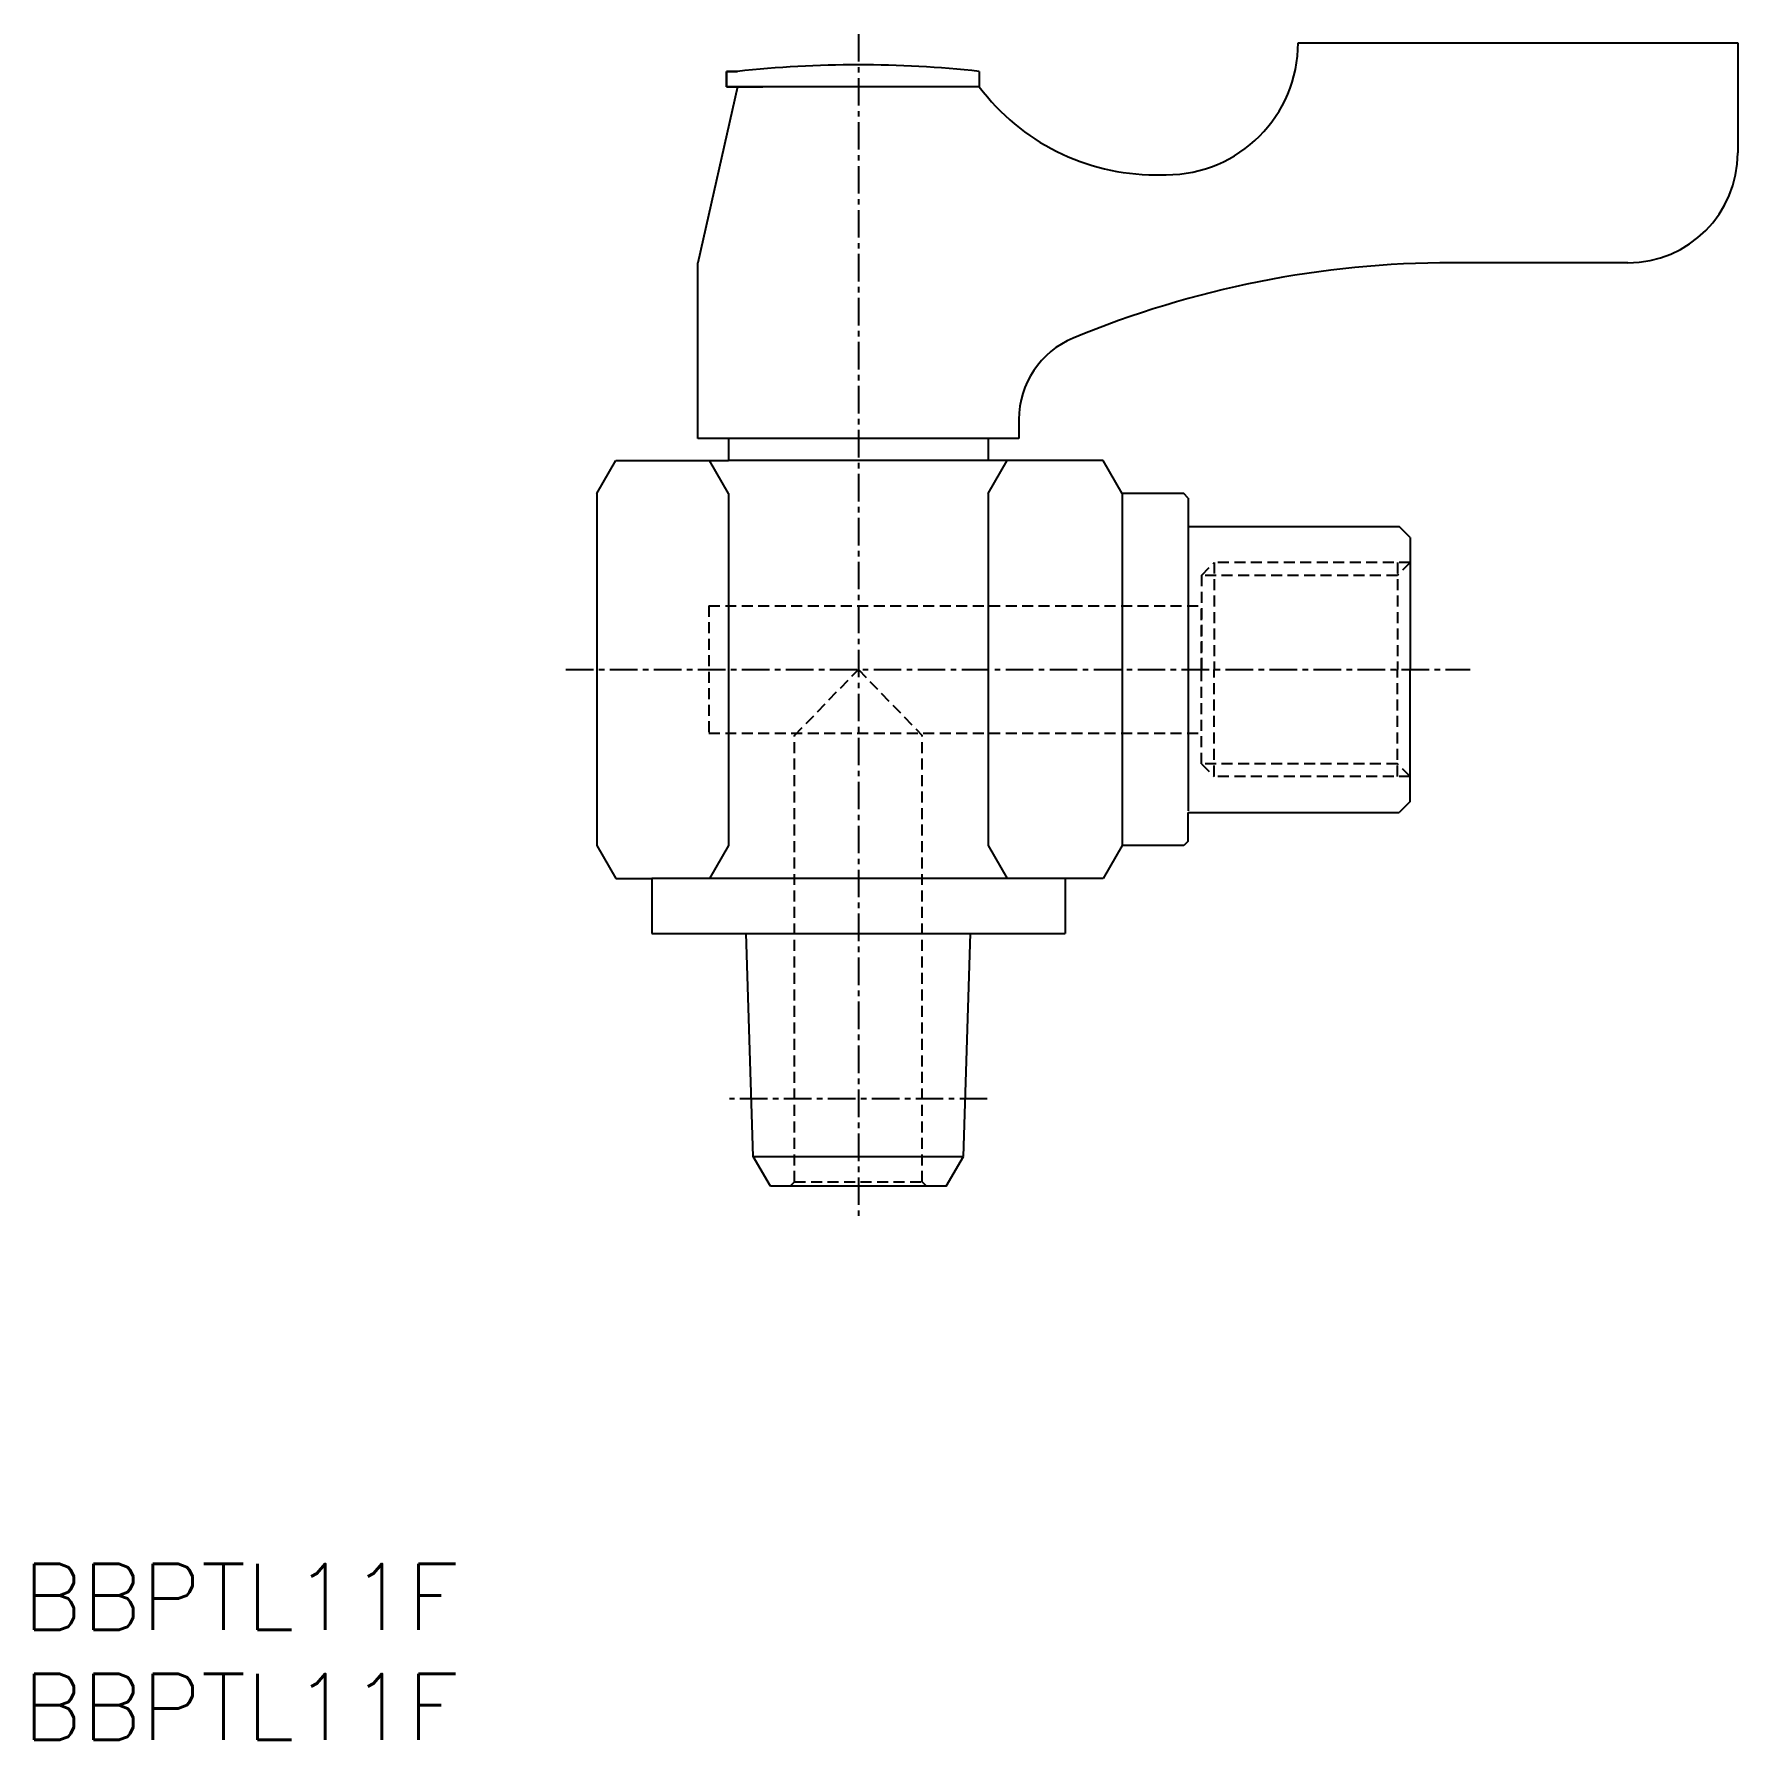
# Model space of a CAD drawing. Extents: x 0.5 to 78, y 0 to 77.6.
import ezdxf

# ---------------------------------------------------------------- set-up
doc = ezdxf.new("R2010")
doc.units = 0
doc.linetypes.add('CENTER', pattern=[2, 1.25, -0.25, 0.25, -0.25])
doc.linetypes.add('DASHED', pattern=[0.75, 0.5, -0.25])
doc.layers.get('0').update_dxf_attribs({"linetype": 'CONTINUOUS'})
doc.layers.add('CENTER', color=1, linetype='CENTER')
doc.styles.get("Standard").update_dxf_attribs({"font": 'txt.shx'})

# ---------------------------------------------------------------- blocks, each defined once
blk = doc.blocks.new('*U3')
at = {"color": 7, "linetype": 'CONTINUOUS'}
blk.add_text('BBPTL11F', height=3, dxfattribs=at).set_placement((0, 5))
blk = doc.blocks.new('*U4')
at = {"color": 7, "linetype": 'CONTINUOUS'}
blk.add_text('BBPTL11F', height=3, dxfattribs=at).set_placement((0, 0))

msp = doc.modelspace()

# ---------------------------------------------------------------- linework, layer by layer
at = {"color": 7, "linetype": 'CONTINUOUS'}
for p, q in [((58.001, 77.179), (78.001, 77.179)), ((78.001, 77.179), (78.001, 72.179)), ((32.501, 75.879), (32.001, 75.879)), ((32.001, 75.879), (32.001, 75.179)), ((32.001, 75.879), (32.501, 75.879)), ((32.001, 75.179), (32.001, 75.879)), ((43.501, 75.879), (43.501, 75.179)), ((32.501, 75.179), (30.701, 67.179)), ((32.001, 75.179), (33.651, 75.179)), ((33.651, 75.179), (32.001, 75.179)), ((43.501, 75.179), (32.501, 75.179)), ((51.501, 71.179), (52.001, 71.179)), ((30.701, 59.179), (30.701, 67.179)), ((73.001, 67.179), (65.001, 67.179)), ((45.301, 60.054), (45.301, 59.179)), ((32.101, 59.179), (30.701, 59.179)), ((32.101, 59.179), (32.101, 58.179)), ((43.901, 59.179), (32.101, 59.179)), ((43.901, 59.179), (43.901, 58.179)), ((45.301, 59.179), (43.901, 59.179)), ((26.101, 56.679), (26.968, 58.179)), ((26.968, 58.179), (32.101, 58.179)), ((32.101, 56.679), (31.235, 58.179)), ((43.901, 58.179), (32.101, 58.179)), ((49.135, 58.179), (43.901, 58.179)), ((43.901, 56.679), (44.768, 58.179)), ((50.001, 56.679), (49.135, 58.179)), ((26.101, 56.679), (26.101, 40.679)), ((32.101, 56.679), (32.101, 54.879)), ((32.101, 56.679), (32.101, 40.679)), ((43.901, 56.679), (43.901, 40.679)), ((50.001, 56.679), (50.001, 54.879)), ((50.001, 56.679), (50.001, 40.679)), ((52.801, 56.679), (50.001, 56.679)), ((53.001, 56.479), (52.801, 56.679)), ((53.001, 56.479), (53.001, 55.179)), ((53.001, 55.179), (62.601, 55.179)), ((53.001, 55.179), (53.001, 42.253)), ((63.101, 54.679), (62.601, 55.179)), ((63.101, 54.679), (63.101, 48.679)), ((63.101, 42.679), (63.101, 48.679)), ((63.101, 42.679), (62.601, 42.179)), ((53.001, 40.879), (53.001, 42.179)), ((53.001, 42.179), (62.601, 42.179)), ((26.101, 40.679), (26.968, 39.179)), ((32.101, 40.679), (31.235, 39.179)), ((43.901, 40.679), (44.768, 39.179)), ((50.001, 40.679), (49.135, 39.179)), ((52.801, 40.679), (50.001, 40.679)), ((53.001, 40.879), (52.801, 40.679)), ((26.968, 39.179), (28.601, 39.179)), ((28.601, 39.179), (28.601, 36.679)), ((47.401, 39.179), (28.601, 39.179)), ((47.401, 39.179), (47.401, 36.679)), ((49.135, 39.179), (47.401, 39.179)), ((28.601, 36.679), (32.902, 36.679)), ((33.219, 26.534), (32.902, 36.679)), ((32.902, 36.679), (43.101, 36.679)), ((42.784, 26.534), (43.101, 36.679)), ((43.101, 36.679), (47.401, 36.679)), ((34.001, 25.179), (33.219, 26.534)), ((33.219, 26.534), (42.784, 26.534)), ((42.001, 25.179), (42.784, 26.534)), ((42.001, 25.179), (34.001, 25.179))]:
    msp.add_line(p, q, dxfattribs=at)
at = {"color": 3, "linetype": 'DASHED'}
for p, q in [((53.601, 52.962), (54.182, 53.543)), ((63.101, 53.543), (54.182, 53.543)), ((54.182, 53.543), (54.182, 48.679)), ((63.101, 53.543), (62.52, 52.962)), ((62.52, 53.543), (62.52, 48.679)), ((62.52, 52.962), (53.601, 52.962)), ((53.601, 52.962), (53.601, 48.679)), ((31.201, 51.579), (53.601, 51.579)), ((31.201, 51.579), (31.201, 45.779)), ((53.601, 48.679), (53.601, 51.579)), ((35.101, 45.679), (38.001, 48.679)), ((38.001, 48.679), (40.901, 45.679)), ((53.601, 44.396), (53.601, 48.679)), ((54.182, 43.815), (54.182, 48.679)), ((62.52, 43.815), (62.52, 48.679)), ((31.201, 45.779), (53.601, 45.779)), ((35.101, 25.379), (35.101, 45.679)), ((40.901, 25.379), (40.901, 45.679)), ((53.601, 44.396), (54.182, 43.815)), ((62.52, 44.396), (53.601, 44.396)), ((63.101, 43.815), (62.52, 44.396)), ((63.101, 43.815), (54.182, 43.815)), ((34.901, 25.179), (35.101, 25.379)), ((35.101, 25.379), (40.901, 25.379)), ((40.901, 25.379), (41.101, 25.179))]:
    msp.add_line(p, q, dxfattribs=at)
at = {"color": 7, "linetype": 'CONTINUOUS'}
for centre, radius, start, end in [((52.001, 77.179), 6, 270, 0), ((38.001, 25.612), 50.567, 83.75574, 96.24426), ((51.501, 81.179), 10, 216.8699, 270), ((73.001, 72.179), 5, 270, 0), ((65.001, 22.179), 45, 90, 112.5151), ((49.301, 60.054), 4, 112.5151, 180)]:
    msp.add_arc(centre, radius, start, end, dxfattribs=at)
at = {"layer": 'CENTER', "color": 1, "linetype": 'CENTER'}
for p, q in [((38.001, 77.576), (38.001, 23.782)), ((24.704, 48.679), (65.828, 48.679)), ((43.865, 29.149), (32.137, 29.149))]:
    msp.add_line(p, q, dxfattribs=at)

# ---------------------------------------------------------------- block references
at = {"color": 7, "linetype": 'CONTINUOUS'}
for name in ['*U3', '*U4']:
    msp.add_blockref(name, (0, 0), dxfattribs=at)

doc.saveas('drawing.dxf')
